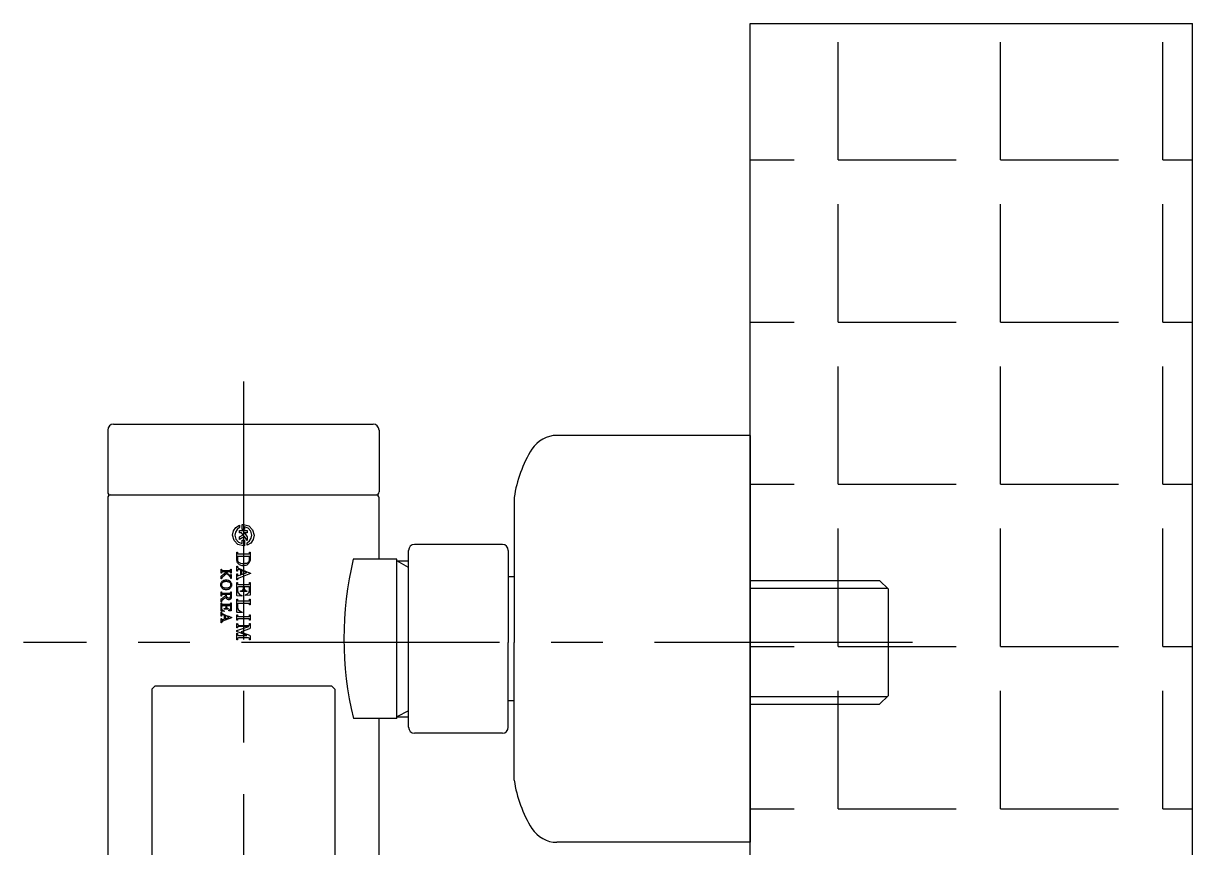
# Model space of a CAD drawing. Extents: x -7765 to -7345, y -606 to -12.
# Drawn here: x -7459.53 to -7419.89, y -141.15 to -113.2 of the extents above; entities that cross this region are included whole.
import ezdxf

# ---------------------------------------------------------------- set-up
doc = ezdxf.new("R2010")
doc.units = 0
doc.header["$LTSCALE"] = 7
doc.header["$MEASUREMENT"] = 0
doc.linetypes.add('CENTER', pattern=[2, 1.25, -0.25, 0.25, -0.25])
doc.layers.get('0').update_dxf_attribs({"color": 2, "linetype": 'CONTINUOUS'})
for name, color, linetype in [('CL', 1, 'CENTER'), ('D', 2, 'CONTINUOUS'), ('DWG', 7, 'CONTINUOUS'), ('HT', 3, 'CONTINUOUS')]:
    doc.layers.add(name, color=color, linetype=linetype)

msp = doc.modelspace()

# ---------------------------------------------------------------- linework, layer by layer
at = {"color": 7, "linetype": 'Continuous'}
for p, q in [((-7456.469, -126.788), (-7447.669, -126.788)), ((-7456.669, -126.988), (-7456.669, -129.088)), ((-7447.469, -126.988), (-7447.469, -129.088)), ((-7456.569, -129.188), (-7447.569, -129.188)), ((-7456.669, -129.288), (-7456.669, -147.328)), ((-7447.469, -131.368), (-7447.469, -129.288)), ((-7446.869, -131.368), (-7448.345, -131.368)), ((-7446.869, -136.768), (-7446.869, -131.368)), ((-7446.869, -131.424), (-7446.469, -131.424)), ((-7455.069, -135.676), (-7455.169, -135.776)), ((-7455.169, -135.776), (-7455.169, -147.328)), ((-7452.069, -135.676), (-7455.069, -135.676)), ((-7449.069, -135.676), (-7452.069, -135.676)), ((-7449.069, -135.676), (-7448.969, -135.776)), ((-7448.969, -135.776), (-7448.969, -146.928)), ((-7446.869, -136.712), (-7446.469, -136.712)), ((-7446.869, -136.768), (-7448.337, -136.768)), ((-7447.469, -146.928), (-7447.469, -136.768))]:
    msp.add_line(p, q, dxfattribs=at)
at = {"color": 2}
for p, q in [((-7452.434, -130.553), (-7452.403, -130.406)), ((-7452.403, -130.406), (-7452.32, -130.288)), ((-7452.282, -130.358), (-7452.338, -130.446)), ((-7452.32, -130.288), (-7452.197, -130.211)), ((-7452.197, -130.295), (-7452.282, -130.358)), ((-7452.201, -130.392), (-7451.941, -130.392)), ((-7452.201, -130.472), (-7452.201, -130.392)), ((-7452.197, -130.211), (-7452.197, -130.295)), ((-7452.107, -130.19), (-7452.094, -130.188)), ((-7452.107, -130.218), (-7452.107, -130.19)), ((-7452.107, -130.268), (-7452.107, -130.218)), ((-7452.107, -130.356), (-7452.107, -130.268)), ((-7452.029, -130.356), (-7452.107, -130.356)), ((-7452.094, -130.188), (-7452.082, -130.188)), ((-7452.082, -130.188), (-7452.069, -130.188)), ((-7452.069, -130.188), (-7451.885, -130.238)), ((-7452.029, -130.269), (-7452.029, -130.356)), ((-7451.902, -130.319), (-7452.029, -130.269)), ((-7451.941, -130.392), (-7451.941, -130.472)), ((-7451.813, -130.419), (-7451.902, -130.319)), ((-7451.885, -130.238), (-7451.754, -130.369)), ((-7451.754, -130.369), (-7451.704, -130.553)), ((-7452.384, -130.737), (-7452.434, -130.553)), ((-7452.253, -130.868), (-7452.384, -130.737)), ((-7452.338, -130.446), (-7452.359, -130.553)), ((-7452.359, -130.553), (-7452.325, -130.687)), ((-7452.325, -130.687), (-7452.235, -130.787)), ((-7452.235, -130.787), (-7452.107, -130.837)), ((-7452.127, -130.472), (-7452.201, -130.472)), ((-7452.201, -130.606), (-7452.081, -130.536)), ((-7452.035, -130.599), (-7452.201, -130.695)), ((-7452.201, -130.695), (-7452.201, -130.606)), ((-7452.081, -130.536), (-7452.127, -130.472)), ((-7452.107, -130.72), (-7452.028, -130.72)), ((-7452.107, -130.837), (-7452.107, -130.72)), ((-7451.941, -130.73), (-7452.035, -130.599)), ((-7452.031, -130.472), (-7451.941, -130.603)), ((-7451.941, -130.472), (-7452.031, -130.472)), ((-7452.028, -130.72), (-7452.028, -130.836)), ((-7451.942, -130.81), (-7451.857, -130.748)), ((-7451.941, -130.603), (-7451.941, -130.73)), ((-7451.857, -130.748), (-7451.8, -130.659)), ((-7451.735, -130.699), (-7451.819, -130.818)), ((-7451.779, -130.553), (-7451.813, -130.419)), ((-7451.8, -130.659), (-7451.779, -130.553)), ((-7451.704, -130.553), (-7451.735, -130.699)), ((-7452.294, -131.128), (-7452.271, -131.128)), ((-7452.294, -131.336), (-7452.294, -131.128)), ((-7452.271, -131.128), (-7452.271, -131.155)), ((-7452.271, -131.155), (-7452.266, -131.171)), ((-7452.266, -131.171), (-7452.253, -131.184)), ((-7452.069, -130.918), (-7452.253, -130.868)), ((-7452.253, -131.184), (-7452.238, -131.188)), ((-7452.238, -131.188), (-7451.891, -131.188)), ((-7452.055, -130.918), (-7452.069, -130.918)), ((-7452.041, -130.917), (-7452.055, -130.918)), ((-7452.028, -130.915), (-7452.041, -130.917)), ((-7452.028, -130.836), (-7452.028, -130.883)), ((-7452.028, -130.883), (-7452.028, -130.915)), ((-7451.942, -130.895), (-7451.942, -130.81)), ((-7451.819, -130.818), (-7451.942, -130.895)), ((-7451.891, -131.188), (-7451.874, -131.186)), ((-7451.874, -131.186), (-7451.861, -131.176)), ((-7451.861, -131.176), (-7451.856, -131.158)), ((-7451.856, -131.126), (-7451.834, -131.126)), ((-7451.856, -131.158), (-7451.856, -131.126)), ((-7451.834, -131.126), (-7451.834, -131.349)), ((-7452.294, -131.37), (-7452.294, -131.336)), ((-7452.291, -131.405), (-7452.294, -131.37)), ((-7452.285, -131.437), (-7452.291, -131.405)), ((-7452.275, -131.464), (-7452.285, -131.437)), ((-7452.263, -131.488), (-7452.275, -131.464)), ((-7452.27, -131.288), (-7452.271, -131.304)), ((-7452.271, -131.304), (-7452.271, -131.325)), ((-7452.271, -131.325), (-7452.271, -131.349)), ((-7452.271, -131.349), (-7452.269, -131.379)), ((-7452.264, -131.279), (-7452.27, -131.288)), ((-7452.269, -131.379), (-7452.265, -131.409)), ((-7452.265, -131.409), (-7452.257, -131.434)), ((-7452.256, -131.273), (-7452.264, -131.279)), ((-7452.247, -131.511), (-7452.263, -131.488)), ((-7452.257, -131.434), (-7452.245, -131.454)), ((-7452.241, -131.271), (-7452.256, -131.273)), ((-7452.225, -131.534), (-7452.247, -131.511)), ((-7452.245, -131.454), (-7452.23, -131.47)), ((-7451.888, -131.271), (-7452.241, -131.271)), ((-7452.23, -131.47), (-7452.214, -131.484)), ((-7452.2, -131.553), (-7452.225, -131.534)), ((-7452.214, -131.484), (-7452.17, -131.501)), ((-7452.171, -131.569), (-7452.2, -131.553)), ((-7452.14, -131.581), (-7452.171, -131.569)), ((-7452.17, -131.501), (-7452.114, -131.508)), ((-7452.105, -131.587), (-7452.14, -131.581)), ((-7452.114, -131.508), (-7452.066, -131.509)), ((-7452.067, -131.589), (-7452.105, -131.587)), ((-7452.026, -131.586), (-7452.067, -131.589)), ((-7452.066, -131.509), (-7452.015, -131.507)), ((-7451.99, -131.577), (-7452.026, -131.586)), ((-7452.015, -131.507), (-7451.957, -131.497)), ((-7451.957, -131.564), (-7451.99, -131.577)), ((-7451.957, -131.497), (-7451.912, -131.477)), ((-7451.928, -131.547), (-7451.957, -131.564)), ((-7451.902, -131.526), (-7451.928, -131.547)), ((-7451.912, -131.477), (-7451.895, -131.461)), ((-7451.881, -131.501), (-7451.902, -131.526)), ((-7451.895, -131.461), (-7451.882, -131.444)), ((-7451.876, -131.274), (-7451.888, -131.271)), ((-7451.882, -131.444), (-7451.871, -131.424)), ((-7451.868, -131.48), (-7451.881, -131.501)), ((-7451.865, -131.283), (-7451.876, -131.274)), ((-7451.871, -131.424), (-7451.863, -131.396)), ((-7451.856, -131.456), (-7451.868, -131.48)), ((-7451.861, -131.299), (-7451.865, -131.283)), ((-7451.863, -131.396), (-7451.861, -131.363)), ((-7451.86, -131.311), (-7451.861, -131.299)), ((-7451.861, -131.363), (-7451.86, -131.332)), ((-7451.86, -131.322), (-7451.86, -131.311)), ((-7451.86, -131.332), (-7451.86, -131.322)), ((-7451.847, -131.431), (-7451.856, -131.456)), ((-7451.84, -131.404), (-7451.847, -131.431)), ((-7451.835, -131.376), (-7451.84, -131.404)), ((-7451.834, -131.349), (-7451.835, -131.376)), ((-7452.827, -131.844), (-7452.827, -131.7)), ((-7452.827, -131.7), (-7452.809, -131.7)), ((-7452.809, -131.844), (-7452.827, -131.844)), ((-7452.827, -131.939), (-7452.798, -131.919)), ((-7452.827, -132.037), (-7452.827, -131.939)), ((-7452.809, -131.7), (-7452.809, -131.704)), ((-7452.809, -131.704), (-7452.808, -131.709)), ((-7452.808, -131.833), (-7452.809, -131.839)), ((-7452.809, -131.839), (-7452.809, -131.844)), ((-7452.808, -131.709), (-7452.808, -131.716)), ((-7452.808, -131.716), (-7452.807, -131.723)), ((-7452.807, -131.826), (-7452.808, -131.833)), ((-7452.807, -131.723), (-7452.806, -131.728)), ((-7452.805, -131.82), (-7452.807, -131.826)), ((-7452.806, -131.728), (-7452.805, -131.731)), ((-7452.805, -131.731), (-7452.802, -131.736)), ((-7452.804, -131.815), (-7452.805, -131.82)), ((-7452.802, -131.812), (-7452.804, -131.815)), ((-7452.802, -131.736), (-7452.799, -131.739)), ((-7452.799, -131.807), (-7452.802, -131.812)), ((-7452.799, -131.739), (-7452.795, -131.742)), ((-7452.796, -131.803), (-7452.799, -131.807)), ((-7452.795, -131.993), (-7452.799, -131.999)), ((-7452.798, -131.919), (-7452.769, -131.899)), ((-7452.792, -131.801), (-7452.796, -131.803)), ((-7452.795, -131.742), (-7452.791, -131.744)), ((-7452.79, -131.987), (-7452.795, -131.993)), ((-7452.788, -131.799), (-7452.792, -131.801)), ((-7452.791, -131.744), (-7452.786, -131.745)), ((-7452.785, -131.98), (-7452.79, -131.987)), ((-7452.783, -131.798), (-7452.788, -131.799)), ((-7452.786, -131.745), (-7452.78, -131.745)), ((-7452.777, -131.973), (-7452.785, -131.98)), ((-7452.778, -131.798), (-7452.783, -131.798)), ((-7452.78, -131.745), (-7452.529, -131.745)), ((-7452.656, -131.798), (-7452.778, -131.798)), ((-7452.769, -131.966), (-7452.777, -131.973)), ((-7452.769, -131.899), (-7452.74, -131.876)), ((-7452.747, -131.948), (-7452.769, -131.966)), ((-7452.725, -131.93), (-7452.747, -131.948)), ((-7452.74, -131.876), (-7452.711, -131.853)), ((-7452.704, -131.914), (-7452.725, -131.93)), ((-7452.711, -131.853), (-7452.684, -131.829)), ((-7452.683, -131.896), (-7452.704, -131.914)), ((-7452.684, -131.829), (-7452.656, -131.804)), ((-7452.658, -131.875), (-7452.683, -131.896)), ((-7452.631, -131.852), (-7452.658, -131.875)), ((-7452.656, -131.804), (-7452.656, -131.798)), ((-7452.526, -131.798), (-7452.647, -131.798)), ((-7452.647, -131.798), (-7452.647, -131.802)), ((-7452.647, -131.802), (-7452.634, -131.817)), ((-7452.634, -131.817), (-7452.621, -131.832)), ((-7452.614, -131.87), (-7452.631, -131.852)), ((-7452.621, -131.832), (-7452.608, -131.846)), ((-7452.595, -131.888), (-7452.614, -131.87)), ((-7452.608, -131.846), (-7452.594, -131.86)), ((-7452.575, -131.906), (-7452.595, -131.888)), ((-7452.594, -131.86), (-7452.581, -131.873)), ((-7452.581, -131.873), (-7452.567, -131.885)), ((-7452.555, -131.924), (-7452.575, -131.906)), ((-7452.567, -131.885), (-7452.553, -131.897)), ((-7452.535, -131.942), (-7452.555, -131.924)), ((-7452.553, -131.897), (-7452.542, -131.906)), ((-7452.542, -131.906), (-7452.532, -131.913)), ((-7452.516, -131.959), (-7452.535, -131.942)), ((-7452.532, -131.913), (-7452.523, -131.918)), ((-7452.529, -131.745), (-7452.524, -131.745)), ((-7452.521, -131.798), (-7452.526, -131.798)), ((-7452.524, -131.745), (-7452.519, -131.744)), ((-7452.523, -131.918), (-7452.515, -131.921)), ((-7452.516, -131.799), (-7452.521, -131.798)), ((-7452.519, -131.744), (-7452.514, -131.742)), ((-7452.511, -131.801), (-7452.516, -131.799)), ((-7452.512, -131.963), (-7452.516, -131.959)), ((-7452.515, -131.921), (-7452.508, -131.922)), ((-7452.514, -131.742), (-7452.511, -131.74)), ((-7452.508, -131.968), (-7452.512, -131.963)), ((-7452.511, -131.74), (-7452.507, -131.736)), ((-7452.507, -131.803), (-7452.511, -131.801)), ((-7452.508, -131.922), (-7452.506, -131.922)), ((-7452.505, -131.974), (-7452.508, -131.968)), ((-7452.507, -131.736), (-7452.504, -131.731)), ((-7452.504, -131.807), (-7452.507, -131.803)), ((-7452.506, -131.922), (-7452.504, -131.92)), ((-7452.503, -131.98), (-7452.505, -131.974)), ((-7452.504, -131.731), (-7452.502, -131.727)), ((-7452.502, -131.812), (-7452.504, -131.807)), ((-7452.504, -131.92), (-7452.502, -131.918)), ((-7452.501, -131.986), (-7452.503, -131.98)), ((-7452.502, -131.727), (-7452.5, -131.721)), ((-7452.5, -131.816), (-7452.502, -131.812)), ((-7452.502, -131.918), (-7452.501, -131.914)), ((-7452.501, -131.914), (-7452.499, -131.911)), ((-7452.499, -131.992), (-7452.501, -131.986)), ((-7452.5, -131.721), (-7452.499, -131.716)), ((-7452.499, -131.821), (-7452.5, -131.816)), ((-7452.499, -131.716), (-7452.497, -131.71)), ((-7452.498, -131.827), (-7452.499, -131.821)), ((-7452.499, -131.911), (-7452.498, -131.907)), ((-7452.499, -131.995), (-7452.499, -131.992)), ((-7452.498, -131.998), (-7452.499, -131.995)), ((-7452.497, -131.833), (-7452.498, -131.827)), ((-7452.498, -131.907), (-7452.497, -131.903)), ((-7452.497, -131.71), (-7452.496, -131.704)), ((-7452.496, -131.839), (-7452.497, -131.833)), ((-7452.497, -131.899), (-7452.496, -131.895)), ((-7452.497, -131.903), (-7452.497, -131.899)), ((-7452.496, -131.704), (-7452.496, -131.7)), ((-7452.496, -131.7), (-7452.478, -131.7)), ((-7452.496, -131.844), (-7452.496, -131.839)), ((-7452.478, -131.844), (-7452.496, -131.844)), ((-7452.496, -131.888), (-7452.496, -131.886)), ((-7452.496, -131.886), (-7452.478, -131.886)), ((-7452.496, -131.891), (-7452.496, -131.888)), ((-7452.496, -131.895), (-7452.496, -131.891)), ((-7452.478, -131.7), (-7452.478, -131.844)), ((-7452.478, -131.886), (-7452.478, -132.017)), ((-7452.294, -131.603), (-7452.271, -131.603)), ((-7452.294, -131.77), (-7452.294, -131.603)), ((-7452.271, -131.77), (-7452.294, -131.77)), ((-7452.294, -131.864), (-7452.272, -131.864)), ((-7452.294, -132.065), (-7452.294, -131.864)), ((-7452.272, -131.864), (-7452.272, -131.905)), ((-7452.272, -131.905), (-7452.267, -131.918)), ((-7452.271, -131.603), (-7452.269, -131.618)), ((-7452.265, -131.739), (-7452.271, -131.77)), ((-7452.269, -131.618), (-7452.265, -131.633)), ((-7452.267, -131.918), (-7452.255, -131.926)), ((-7452.265, -131.633), (-7452.259, -131.646)), ((-7452.249, -131.717), (-7452.265, -131.739)), ((-7452.259, -131.646), (-7452.247, -131.664)), ((-7452.255, -131.926), (-7452.238, -131.924)), ((-7452.221, -131.715), (-7452.249, -131.717)), ((-7452.247, -131.664), (-7452.234, -131.676)), ((-7452.238, -131.924), (-7452.152, -131.893)), ((-7452.234, -131.676), (-7452.214, -131.686)), ((-7451.827, -131.856), (-7452.224, -132.009)), ((-7452.152, -131.741), (-7452.221, -131.715)), ((-7452.214, -131.686), (-7452.154, -131.71)), ((-7452.154, -131.71), (-7452.089, -131.736)), ((-7452.152, -131.893), (-7452.152, -131.741)), ((-7452.128, -131.748), (-7452.128, -131.886)), ((-7451.949, -131.817), (-7452.128, -131.748)), ((-7452.128, -131.886), (-7451.949, -131.817)), ((-7452.089, -131.736), (-7452.02, -131.763)), ((-7452.02, -131.763), (-7451.95, -131.79)), ((-7451.95, -131.79), (-7451.886, -131.815)), ((-7451.886, -131.815), (-7451.827, -131.837)), ((-7451.827, -131.837), (-7451.827, -131.856)), ((-7452.835, -132.235), (-7452.833, -132.211)), ((-7452.834, -132.257), (-7452.835, -132.235)), ((-7452.829, -132.279), (-7452.834, -132.257)), ((-7452.833, -132.211), (-7452.829, -132.189)), ((-7452.829, -132.189), (-7452.821, -132.168)), ((-7452.822, -132.299), (-7452.829, -132.279)), ((-7452.809, -132.037), (-7452.827, -132.037)), ((-7452.813, -132.319), (-7452.822, -132.299)), ((-7452.821, -132.168), (-7452.811, -132.148)), ((-7452.812, -132.217), (-7452.813, -132.235)), ((-7452.813, -132.235), (-7452.812, -132.252)), ((-7452.8, -132.336), (-7452.813, -132.319)), ((-7452.808, -132.201), (-7452.812, -132.217)), ((-7452.812, -132.252), (-7452.808, -132.268)), ((-7452.811, -132.148), (-7452.798, -132.131)), ((-7452.808, -132.027), (-7452.809, -132.032)), ((-7452.809, -132.032), (-7452.809, -132.037)), ((-7452.807, -132.021), (-7452.808, -132.027)), ((-7452.801, -132.187), (-7452.808, -132.201)), ((-7452.808, -132.268), (-7452.801, -132.282)), ((-7452.806, -132.015), (-7452.807, -132.021)), ((-7452.804, -132.009), (-7452.806, -132.015)), ((-7452.802, -132.005), (-7452.804, -132.009)), ((-7452.799, -131.999), (-7452.802, -132.005)), ((-7452.792, -132.174), (-7452.801, -132.187)), ((-7452.801, -132.282), (-7452.792, -132.296)), ((-7452.786, -132.352), (-7452.8, -132.336)), ((-7452.798, -132.131), (-7452.783, -132.115)), ((-7452.781, -132.163), (-7452.792, -132.174)), ((-7452.792, -132.296), (-7452.78, -132.307)), ((-7452.769, -132.367), (-7452.786, -132.352)), ((-7452.783, -132.115), (-7452.766, -132.101)), ((-7452.767, -132.154), (-7452.781, -132.163)), ((-7452.78, -132.307), (-7452.766, -132.317)), ((-7452.75, -132.379), (-7452.769, -132.367)), ((-7452.752, -132.145), (-7452.767, -132.154)), ((-7452.766, -132.101), (-7452.747, -132.09)), ((-7452.766, -132.317), (-7452.751, -132.325)), ((-7452.735, -132.138), (-7452.752, -132.145)), ((-7452.751, -132.325), (-7452.734, -132.332)), ((-7452.728, -132.389), (-7452.75, -132.379)), ((-7452.747, -132.09), (-7452.726, -132.08)), ((-7452.717, -132.133), (-7452.735, -132.138)), ((-7452.734, -132.332), (-7452.716, -132.337)), ((-7452.705, -132.397), (-7452.728, -132.389)), ((-7452.726, -132.08), (-7452.702, -132.073)), ((-7452.697, -132.13), (-7452.717, -132.133)), ((-7452.716, -132.337), (-7452.696, -132.34)), ((-7452.702, -132.073), (-7452.678, -132.069)), ((-7452.676, -132.128), (-7452.697, -132.13)), ((-7452.696, -132.34), (-7452.675, -132.342)), ((-7452.678, -132.069), (-7452.653, -132.068)), ((-7452.653, -132.127), (-7452.676, -132.128)), ((-7452.675, -132.342), (-7452.653, -132.343)), ((-7452.653, -132.068), (-7452.626, -132.069)), ((-7452.632, -132.128), (-7452.653, -132.127)), ((-7452.653, -132.343), (-7452.63, -132.342)), ((-7452.612, -132.13), (-7452.632, -132.128)), ((-7452.63, -132.342), (-7452.608, -132.34)), ((-7452.626, -132.069), (-7452.6, -132.073)), ((-7452.592, -132.133), (-7452.612, -132.13)), ((-7452.608, -132.34), (-7452.587, -132.336)), ((-7452.578, -132.389), (-7452.601, -132.397)), ((-7452.6, -132.073), (-7452.577, -132.081)), ((-7452.573, -132.138), (-7452.592, -132.133)), ((-7452.587, -132.336), (-7452.568, -132.331)), ((-7452.556, -132.38), (-7452.578, -132.389)), ((-7452.577, -132.081), (-7452.556, -132.091)), ((-7452.557, -132.144), (-7452.573, -132.138)), ((-7452.568, -132.331), (-7452.551, -132.324)), ((-7452.541, -132.151), (-7452.557, -132.144)), ((-7452.556, -132.091), (-7452.537, -132.103)), ((-7452.537, -132.368), (-7452.556, -132.38)), ((-7452.551, -132.324), (-7452.536, -132.316)), ((-7452.527, -132.161), (-7452.541, -132.151)), ((-7452.537, -132.103), (-7452.52, -132.117)), ((-7452.52, -132.353), (-7452.537, -132.368)), ((-7452.536, -132.316), (-7452.523, -132.306)), ((-7452.515, -132.172), (-7452.527, -132.161)), ((-7452.523, -132.306), (-7452.512, -132.294)), ((-7452.52, -132.117), (-7452.505, -132.134)), ((-7452.505, -132.338), (-7452.52, -132.353)), ((-7452.505, -132.185), (-7452.515, -132.172)), ((-7452.512, -132.294), (-7452.503, -132.282)), ((-7452.505, -132.134), (-7452.492, -132.152)), ((-7452.498, -132.2), (-7452.505, -132.185)), ((-7452.493, -132.32), (-7452.505, -132.338)), ((-7452.503, -132.282), (-7452.497, -132.267)), ((-7452.497, -132.001), (-7452.498, -131.998)), ((-7452.493, -132.216), (-7452.498, -132.2)), ((-7452.497, -132.003), (-7452.497, -132.001)), ((-7452.497, -132.005), (-7452.497, -132.003)), ((-7452.496, -132.008), (-7452.497, -132.005)), ((-7452.497, -132.267), (-7452.493, -132.252)), ((-7452.496, -132.01), (-7452.496, -132.008)), ((-7452.496, -132.012), (-7452.496, -132.01)), ((-7452.496, -132.013), (-7452.496, -132.012)), ((-7452.496, -132.015), (-7452.496, -132.013)), ((-7452.496, -132.016), (-7452.496, -132.015)), ((-7452.496, -132.017), (-7452.496, -132.016)), ((-7452.478, -132.017), (-7452.496, -132.017)), ((-7452.492, -132.235), (-7452.493, -132.216)), ((-7452.493, -132.252), (-7452.492, -132.235)), ((-7452.483, -132.3), (-7452.493, -132.32)), ((-7452.492, -132.152), (-7452.483, -132.171)), ((-7452.483, -132.171), (-7452.476, -132.192)), ((-7452.476, -132.279), (-7452.483, -132.3)), ((-7452.476, -132.192), (-7452.471, -132.213)), ((-7452.471, -132.258), (-7452.476, -132.279)), ((-7452.471, -132.213), (-7452.47, -132.235)), ((-7452.47, -132.235), (-7452.471, -132.258)), ((-7452.271, -132.065), (-7452.294, -132.065)), ((-7452.294, -132.159), (-7452.271, -132.159)), ((-7452.294, -132.305), (-7452.294, -132.159)), ((-7452.294, -132.451), (-7452.294, -132.305)), ((-7452.266, -132.035), (-7452.271, -132.065)), ((-7452.271, -132.159), (-7452.268, -132.189)), ((-7452.268, -132.189), (-7452.258, -132.212)), ((-7452.267, -132.341), (-7452.268, -132.368)), ((-7452.268, -132.368), (-7452.268, -132.41)), ((-7452.264, -132.325), (-7452.267, -132.341)), ((-7452.25, -132.02), (-7452.266, -132.035)), ((-7452.254, -132.313), (-7452.264, -132.325)), ((-7452.258, -132.212), (-7452.231, -132.222)), ((-7452.239, -132.306), (-7452.254, -132.313)), ((-7452.224, -132.009), (-7452.25, -132.02)), ((-7452.231, -132.305), (-7452.239, -132.306)), ((-7452.231, -132.222), (-7451.886, -132.22)), ((-7452.22, -132.304), (-7452.231, -132.305)), ((-7452.207, -132.303), (-7452.22, -132.304)), ((-7452.085, -132.303), (-7452.207, -132.303)), ((-7452.077, -132.306), (-7452.085, -132.303)), ((-7452.081, -132.394), (-7452.069, -132.345)), ((-7452.071, -132.313), (-7452.077, -132.306)), ((-7452.069, -132.322), (-7452.071, -132.313)), ((-7452.069, -132.345), (-7452.069, -132.322)), ((-7452.04, -132.314), (-7452.042, -132.322)), ((-7452.042, -132.322), (-7452.042, -132.345)), ((-7452.042, -132.345), (-7452.033, -132.389)), ((-7452.033, -132.306), (-7452.04, -132.314)), ((-7452.024, -132.303), (-7452.033, -132.306)), ((-7452.033, -132.389), (-7452.005, -132.427)), ((-7451.884, -132.303), (-7452.024, -132.303)), ((-7451.886, -132.22), (-7451.872, -132.216)), ((-7451.871, -132.307), (-7451.884, -132.303)), ((-7451.872, -132.216), (-7451.862, -132.207)), ((-7451.863, -132.316), (-7451.871, -132.307)), ((-7451.86, -132.332), (-7451.863, -132.316)), ((-7451.862, -132.207), (-7451.857, -132.193)), ((-7451.86, -132.408), (-7451.86, -132.332)), ((-7451.857, -132.159), (-7451.834, -132.159)), ((-7451.857, -132.193), (-7451.857, -132.159)), ((-7451.834, -132.159), (-7451.834, -132.576)), ((-7452.827, -132.47), (-7452.809, -132.47)), ((-7452.827, -132.618), (-7452.827, -132.47)), ((-7452.809, -132.618), (-7452.827, -132.618)), ((-7452.827, -132.716), (-7452.796, -132.696)), ((-7452.827, -132.81), (-7452.827, -132.716)), ((-7452.809, -132.47), (-7452.809, -132.475)), ((-7452.809, -132.475), (-7452.808, -132.481)), ((-7452.808, -132.606), (-7452.809, -132.612)), ((-7452.809, -132.612), (-7452.809, -132.618)), ((-7452.808, -132.481), (-7452.807, -132.488)), ((-7452.807, -132.599), (-7452.808, -132.606)), ((-7452.807, -132.488), (-7452.807, -132.494)), ((-7452.807, -132.494), (-7452.806, -132.499)), ((-7452.806, -132.592), (-7452.807, -132.599)), ((-7452.806, -132.788), (-7452.807, -132.794)), ((-7452.806, -132.499), (-7452.804, -132.503)), ((-7452.805, -132.587), (-7452.806, -132.592)), ((-7452.804, -132.782), (-7452.806, -132.788)), ((-7452.804, -132.584), (-7452.805, -132.587)), ((-7452.804, -132.503), (-7452.802, -132.508)), ((-7452.802, -132.578), (-7452.804, -132.584)), ((-7452.802, -132.778), (-7452.804, -132.782)), ((-7452.802, -132.508), (-7452.799, -132.511)), ((-7452.798, -132.575), (-7452.802, -132.578)), ((-7452.799, -132.772), (-7452.802, -132.778)), ((-7452.799, -132.511), (-7452.795, -132.514)), ((-7452.795, -132.766), (-7452.799, -132.772)), ((-7452.794, -132.572), (-7452.798, -132.575)), ((-7452.796, -132.696), (-7452.767, -132.677)), ((-7452.795, -132.514), (-7452.79, -132.516)), ((-7452.791, -132.761), (-7452.795, -132.766)), ((-7452.79, -132.571), (-7452.794, -132.572)), ((-7452.785, -132.755), (-7452.791, -132.761)), ((-7452.79, -132.516), (-7452.785, -132.517)), ((-7452.785, -132.57), (-7452.79, -132.571)), ((-7452.785, -132.517), (-7452.779, -132.517)), ((-7452.779, -132.569), (-7452.785, -132.57)), ((-7452.778, -132.748), (-7452.785, -132.755)), ((-7452.779, -132.517), (-7452.527, -132.517)), ((-7452.669, -132.569), (-7452.779, -132.569)), ((-7452.769, -132.741), (-7452.778, -132.748)), ((-7452.748, -132.725), (-7452.769, -132.741)), ((-7452.767, -132.677), (-7452.742, -132.66)), ((-7452.729, -132.711), (-7452.748, -132.725)), ((-7452.742, -132.66), (-7452.718, -132.642)), ((-7452.712, -132.699), (-7452.729, -132.711)), ((-7452.718, -132.642), (-7452.694, -132.624)), ((-7452.696, -132.687), (-7452.712, -132.699)), ((-7452.68, -132.401), (-7452.705, -132.397)), ((-7452.677, -132.673), (-7452.696, -132.687)), ((-7452.694, -132.624), (-7452.669, -132.605)), ((-7452.653, -132.402), (-7452.68, -132.401)), ((-7452.655, -132.656), (-7452.677, -132.673)), ((-7452.669, -132.605), (-7452.669, -132.569)), ((-7452.651, -132.668), (-7452.655, -132.656)), ((-7452.626, -132.401), (-7452.653, -132.402)), ((-7452.647, -132.68), (-7452.651, -132.668)), ((-7452.498, -132.569), (-7452.648, -132.569)), ((-7452.648, -132.569), (-7452.648, -132.602)), ((-7452.648, -132.602), (-7452.645, -132.623)), ((-7452.642, -132.69), (-7452.647, -132.68)), ((-7452.645, -132.623), (-7452.638, -132.642)), ((-7452.636, -132.7), (-7452.642, -132.69)), ((-7452.638, -132.642), (-7452.626, -132.658)), ((-7452.63, -132.709), (-7452.636, -132.7)), ((-7452.624, -132.717), (-7452.63, -132.709)), ((-7452.601, -132.397), (-7452.626, -132.401)), ((-7452.626, -132.658), (-7452.61, -132.671)), ((-7452.616, -132.724), (-7452.624, -132.717)), ((-7452.607, -132.73), (-7452.616, -132.724)), ((-7452.61, -132.671), (-7452.59, -132.678)), ((-7452.597, -132.735), (-7452.607, -132.73)), ((-7452.586, -132.739), (-7452.597, -132.735)), ((-7452.59, -132.678), (-7452.567, -132.681)), ((-7452.574, -132.741), (-7452.586, -132.739)), ((-7452.561, -132.741), (-7452.574, -132.741)), ((-7452.567, -132.681), (-7452.547, -132.679)), ((-7452.547, -132.74), (-7452.561, -132.741)), ((-7452.547, -132.679), (-7452.531, -132.673)), ((-7452.534, -132.737), (-7452.547, -132.74)), ((-7452.523, -132.732), (-7452.534, -132.737)), ((-7452.531, -132.673), (-7452.517, -132.662)), ((-7452.527, -132.517), (-7452.522, -132.517)), ((-7452.513, -132.725), (-7452.523, -132.732)), ((-7452.522, -132.517), (-7452.517, -132.516)), ((-7452.517, -132.516), (-7452.512, -132.515)), ((-7452.517, -132.662), (-7452.506, -132.649)), ((-7452.505, -132.717), (-7452.513, -132.725)), ((-7452.512, -132.515), (-7452.508, -132.512)), ((-7452.508, -132.512), (-7452.505, -132.508)), ((-7452.506, -132.649), (-7452.5, -132.632)), ((-7452.505, -132.508), (-7452.502, -132.503)), ((-7452.497, -132.708), (-7452.505, -132.717)), ((-7452.502, -132.503), (-7452.501, -132.499)), ((-7452.501, -132.499), (-7452.499, -132.493)), ((-7452.5, -132.632), (-7452.498, -132.611)), ((-7452.499, -132.493), (-7452.498, -132.487)), ((-7452.498, -132.487), (-7452.497, -132.481)), ((-7452.498, -132.611), (-7452.498, -132.569)), ((-7452.497, -132.481), (-7452.496, -132.475)), ((-7452.491, -132.697), (-7452.497, -132.708)), ((-7452.496, -132.47), (-7452.478, -132.47)), ((-7452.496, -132.475), (-7452.496, -132.47)), ((-7452.486, -132.685), (-7452.491, -132.697)), ((-7452.483, -132.673), (-7452.486, -132.685)), ((-7452.48, -132.66), (-7452.483, -132.673)), ((-7452.479, -132.646), (-7452.48, -132.66)), ((-7452.478, -132.631), (-7452.479, -132.646)), ((-7452.478, -132.47), (-7452.478, -132.631)), ((-7452.294, -132.597), (-7452.294, -132.451)), ((-7452.292, -132.603), (-7452.294, -132.597)), ((-7452.294, -132.726), (-7452.271, -132.726)), ((-7452.294, -133.153), (-7452.294, -132.726)), ((-7452.285, -132.609), (-7452.292, -132.603)), ((-7452.276, -132.612), (-7452.285, -132.609)), ((-7452.12, -132.62), (-7452.276, -132.612)), ((-7452.271, -132.726), (-7452.271, -132.752)), ((-7452.271, -132.752), (-7452.264, -132.768)), ((-7452.268, -132.41), (-7452.267, -132.442)), ((-7452.267, -132.442), (-7452.248, -132.502)), ((-7452.264, -132.768), (-7452.252, -132.779)), ((-7452.252, -132.779), (-7452.234, -132.783)), ((-7452.248, -132.502), (-7452.197, -132.565)), ((-7452.234, -132.783), (-7451.898, -132.783)), ((-7452.197, -132.565), (-7452.12, -132.596)), ((-7452.163, -132.442), (-7452.114, -132.428)), ((-7452.163, -132.463), (-7452.163, -132.442)), ((-7451.957, -132.463), (-7452.163, -132.463)), ((-7452.12, -132.596), (-7452.12, -132.62)), ((-7452.114, -132.428), (-7452.081, -132.394)), ((-7452.005, -132.427), (-7451.957, -132.444)), ((-7451.998, -132.581), (-7451.924, -132.545)), ((-7451.998, -132.599), (-7451.998, -132.581)), ((-7451.846, -132.591), (-7451.998, -132.599)), ((-7451.957, -132.444), (-7451.957, -132.463)), ((-7451.924, -132.545), (-7451.876, -132.485)), ((-7451.898, -132.783), (-7451.875, -132.778)), ((-7451.876, -132.485), (-7451.86, -132.408)), ((-7451.875, -132.778), (-7451.862, -132.765)), ((-7451.862, -132.765), (-7451.857, -132.749)), ((-7451.857, -132.726), (-7451.834, -132.726)), ((-7451.857, -132.749), (-7451.857, -132.726)), ((-7451.84, -132.589), (-7451.846, -132.591)), ((-7451.836, -132.584), (-7451.84, -132.589)), ((-7451.834, -132.576), (-7451.836, -132.584)), ((-7451.834, -132.726), (-7451.834, -132.92)), ((-7452.809, -132.81), (-7452.827, -132.81)), ((-7452.827, -132.845), (-7452.809, -132.845)), ((-7452.827, -133.134), (-7452.827, -132.845)), ((-7452.724, -133.14), (-7452.827, -133.134)), ((-7452.827, -133.166), (-7452.809, -133.166)), ((-7452.827, -133.297), (-7452.827, -133.166)), ((-7452.808, -132.8), (-7452.809, -132.805)), ((-7452.809, -132.805), (-7452.809, -132.81)), ((-7452.809, -132.845), (-7452.809, -132.85)), ((-7452.809, -132.85), (-7452.808, -132.857)), ((-7452.809, -133.166), (-7452.809, -133.171)), ((-7452.809, -133.171), (-7452.808, -133.176)), ((-7452.807, -132.794), (-7452.808, -132.8)), ((-7452.808, -132.857), (-7452.807, -132.864)), ((-7452.808, -133.176), (-7452.806, -133.182)), ((-7452.807, -132.864), (-7452.806, -132.871)), ((-7452.806, -132.994), (-7452.807, -133.006)), ((-7452.807, -133.006), (-7452.807, -133.012)), ((-7452.807, -133.012), (-7452.807, -133.019)), ((-7452.807, -133.019), (-7452.807, -133.028)), ((-7452.807, -133.028), (-7452.806, -133.036)), ((-7452.806, -132.871), (-7452.805, -132.877)), ((-7452.805, -132.975), (-7452.806, -132.983)), ((-7452.806, -132.983), (-7452.806, -132.994)), ((-7452.806, -133.036), (-7452.806, -133.043)), ((-7452.806, -133.043), (-7452.806, -133.05)), ((-7452.806, -133.05), (-7452.805, -133.056)), ((-7452.806, -133.182), (-7452.805, -133.188)), ((-7452.805, -132.877), (-7452.804, -132.88)), ((-7452.804, -132.968), (-7452.805, -132.975)), ((-7452.805, -133.056), (-7452.804, -133.063)), ((-7452.804, -132.88), (-7452.801, -132.885)), ((-7452.802, -132.962), (-7452.804, -132.968)), ((-7452.804, -133.063), (-7452.802, -133.069)), ((-7452.799, -132.957), (-7452.802, -132.962)), ((-7452.802, -133.069), (-7452.8, -133.075)), ((-7452.801, -132.885), (-7452.798, -132.889)), ((-7452.8, -133.075), (-7452.798, -133.08)), ((-7452.796, -132.954), (-7452.799, -132.957)), ((-7452.798, -132.889), (-7452.794, -132.891)), ((-7452.798, -133.08), (-7452.795, -133.083)), ((-7452.791, -132.951), (-7452.796, -132.954)), ((-7452.795, -133.083), (-7452.786, -133.091)), ((-7452.794, -132.891), (-7452.79, -132.893)), ((-7452.785, -132.949), (-7452.791, -132.951)), ((-7452.79, -132.893), (-7452.785, -132.894)), ((-7452.786, -133.091), (-7452.774, -133.099)), ((-7452.785, -132.894), (-7452.779, -132.894)), ((-7452.779, -132.948), (-7452.785, -132.949)), ((-7452.779, -132.894), (-7452.529, -132.894)), ((-7452.77, -132.947), (-7452.779, -132.948)), ((-7452.774, -133.099), (-7452.759, -133.107)), ((-7452.761, -132.947), (-7452.77, -132.947)), ((-7452.656, -132.947), (-7452.761, -132.947)), ((-7452.759, -133.107), (-7452.745, -133.114)), ((-7452.745, -133.114), (-7452.733, -133.119)), ((-7452.733, -133.119), (-7452.724, -133.123)), ((-7452.724, -133.123), (-7452.724, -133.14)), ((-7452.715, -133.043), (-7452.707, -133.042)), ((-7452.715, -133.061), (-7452.715, -133.043)), ((-7452.579, -133.061), (-7452.715, -133.061)), ((-7452.707, -133.042), (-7452.699, -133.04)), ((-7452.699, -133.04), (-7452.69, -133.038)), ((-7452.69, -133.038), (-7452.683, -133.035)), ((-7452.683, -133.035), (-7452.676, -133.032)), ((-7452.676, -133.032), (-7452.671, -133.029)), ((-7452.671, -133.029), (-7452.666, -133.023)), ((-7452.666, -133.023), (-7452.662, -133.018)), ((-7452.662, -133.018), (-7452.659, -133.011)), ((-7452.659, -133.011), (-7452.657, -133.004)), ((-7452.657, -133.004), (-7452.656, -132.996)), ((-7452.656, -132.986), (-7452.656, -132.947)), ((-7452.656, -132.996), (-7452.656, -132.986)), ((-7452.498, -132.947), (-7452.636, -132.947)), ((-7452.636, -132.947), (-7452.636, -132.986)), ((-7452.636, -132.986), (-7452.636, -132.997)), ((-7452.636, -132.997), (-7452.635, -133.006)), ((-7452.635, -133.006), (-7452.633, -133.013)), ((-7452.633, -133.013), (-7452.63, -133.019)), ((-7452.63, -133.019), (-7452.626, -133.024)), ((-7452.626, -133.024), (-7452.621, -133.029)), ((-7452.621, -133.029), (-7452.615, -133.032)), ((-7452.615, -133.032), (-7452.609, -133.035)), ((-7452.609, -133.035), (-7452.602, -133.038)), ((-7452.602, -133.038), (-7452.594, -133.04)), ((-7452.594, -133.04), (-7452.586, -133.042)), ((-7452.586, -133.042), (-7452.579, -133.043)), ((-7452.579, -133.043), (-7452.579, -133.061)), ((-7452.562, -133.096), (-7452.55, -133.091)), ((-7452.562, -133.114), (-7452.562, -133.096)), ((-7452.478, -133.114), (-7452.562, -133.114)), ((-7452.55, -133.091), (-7452.536, -133.084)), ((-7452.536, -133.084), (-7452.523, -133.075)), ((-7452.529, -132.894), (-7452.524, -132.894)), ((-7452.524, -132.894), (-7452.519, -132.893)), ((-7452.523, -133.075), (-7452.511, -133.064)), ((-7452.519, -132.893), (-7452.514, -132.892)), ((-7452.514, -132.892), (-7452.511, -132.889)), ((-7452.511, -132.889), (-7452.507, -132.885)), ((-7452.511, -133.064), (-7452.503, -133.053)), ((-7452.507, -132.885), (-7452.504, -132.88)), ((-7452.504, -132.88), (-7452.502, -132.875)), ((-7452.503, -133.053), (-7452.5, -133.043)), ((-7452.502, -132.875), (-7452.5, -132.869)), ((-7452.5, -132.869), (-7452.499, -132.862)), ((-7452.5, -133.043), (-7452.499, -133.038)), ((-7452.499, -132.862), (-7452.497, -132.855)), ((-7452.499, -133.032), (-7452.498, -133.025)), ((-7452.499, -133.038), (-7452.499, -133.032)), ((-7452.498, -133.001), (-7452.498, -132.947)), ((-7452.498, -133.01), (-7452.498, -133.001)), ((-7452.498, -133.018), (-7452.498, -133.01)), ((-7452.498, -133.025), (-7452.498, -133.018)), ((-7452.497, -132.855), (-7452.496, -132.85)), ((-7452.496, -132.845), (-7452.478, -132.845)), ((-7452.496, -132.85), (-7452.496, -132.845)), ((-7452.478, -132.845), (-7452.478, -133.114)), ((-7452.292, -133.162), (-7452.294, -133.153)), ((-7452.287, -133.168), (-7452.292, -133.162)), ((-7452.278, -133.171), (-7452.287, -133.168)), ((-7452.111, -133.179), (-7452.278, -133.171)), ((-7452.267, -132.897), (-7452.268, -133.003)), ((-7452.268, -133.003), (-7452.241, -133.075)), ((-7452.26, -132.874), (-7452.267, -132.897)), ((-7452.245, -132.865), (-7452.26, -132.874)), ((-7452.225, -132.864), (-7452.245, -132.865)), ((-7452.241, -133.075), (-7452.183, -133.134)), ((-7451.893, -132.865), (-7452.225, -132.864)), ((-7452.183, -133.134), (-7452.111, -133.159)), ((-7452.111, -133.159), (-7452.111, -133.179)), ((-7451.878, -132.868), (-7451.893, -132.865)), ((-7451.864, -132.878), (-7451.878, -132.868)), ((-7451.857, -132.898), (-7451.864, -132.878)), ((-7451.857, -132.92), (-7451.857, -132.898)), ((-7451.834, -132.92), (-7451.857, -132.92)), ((-7452.809, -133.297), (-7452.827, -133.297)), ((-7452.827, -133.38), (-7452.809, -133.38)), ((-7452.827, -133.525), (-7452.827, -133.38)), ((-7452.809, -133.525), (-7452.827, -133.525)), ((-7452.808, -133.285), (-7452.809, -133.297)), ((-7452.809, -133.38), (-7452.808, -133.392)), ((-7452.808, -133.516), (-7452.809, -133.521)), ((-7452.809, -133.521), (-7452.809, -133.525)), ((-7452.806, -133.273), (-7452.808, -133.285)), ((-7452.808, -133.392), (-7452.806, -133.403)), ((-7452.807, -133.51), (-7452.808, -133.516)), ((-7452.805, -133.504), (-7452.807, -133.51)), ((-7452.803, -133.262), (-7452.806, -133.273)), ((-7452.806, -133.403), (-7452.804, -133.412)), ((-7452.805, -133.188), (-7452.803, -133.193)), ((-7452.803, -133.499), (-7452.805, -133.504)), ((-7452.804, -133.412), (-7452.802, -133.419)), ((-7452.803, -133.193), (-7452.8, -133.198)), ((-7452.799, -133.254), (-7452.803, -133.262)), ((-7452.801, -133.495), (-7452.803, -133.499)), ((-7452.802, -133.419), (-7452.799, -133.423)), ((-7452.797, -133.49), (-7452.801, -133.495)), ((-7452.8, -133.198), (-7452.796, -133.204)), ((-7452.794, -133.249), (-7452.799, -133.254)), ((-7452.799, -133.423), (-7452.795, -133.425)), ((-7452.793, -133.486), (-7452.797, -133.49)), ((-7452.796, -133.204), (-7452.791, -133.209)), ((-7452.795, -133.425), (-7452.794, -133.424)), ((-7452.788, -133.247), (-7452.794, -133.249)), ((-7452.794, -133.424), (-7452.792, -133.424)), ((-7452.789, -133.482), (-7452.793, -133.486)), ((-7452.792, -133.424), (-7452.79, -133.424)), ((-7452.791, -133.209), (-7452.786, -133.213)), ((-7452.79, -133.424), (-7452.788, -133.424)), ((-7452.785, -133.479), (-7452.789, -133.482)), ((-7452.785, -133.247), (-7452.788, -133.247)), ((-7452.788, -133.424), (-7452.786, -133.423)), ((-7452.786, -133.213), (-7452.781, -133.217)), ((-7452.786, -133.423), (-7452.784, -133.423)), ((-7452.781, -133.248), (-7452.785, -133.247)), ((-7452.78, -133.476), (-7452.785, -133.479)), ((-7452.784, -133.423), (-7452.706, -133.394)), ((-7452.781, -133.217), (-7452.774, -133.22)), ((-7452.777, -133.248), (-7452.781, -133.248)), ((-7452.774, -133.474), (-7452.78, -133.476)), ((-7452.772, -133.249), (-7452.777, -133.248)), ((-7452.774, -133.22), (-7452.766, -133.224)), ((-7452.473, -133.358), (-7452.774, -133.474)), ((-7452.766, -133.251), (-7452.772, -133.249)), ((-7452.766, -133.224), (-7452.721, -133.242)), ((-7452.76, -133.253), (-7452.766, -133.251)), ((-7452.752, -133.255), (-7452.76, -133.253)), ((-7452.744, -133.258), (-7452.752, -133.255)), ((-7452.736, -133.26), (-7452.744, -133.258)), ((-7452.727, -133.264), (-7452.736, -133.26)), ((-7452.717, -133.267), (-7452.727, -133.264)), ((-7452.721, -133.242), (-7452.672, -133.261)), ((-7452.706, -133.272), (-7452.717, -133.267)), ((-7452.706, -133.394), (-7452.706, -133.272)), ((-7452.549, -133.332), (-7452.684, -133.28)), ((-7452.684, -133.28), (-7452.684, -133.385)), ((-7452.684, -133.385), (-7452.549, -133.332)), ((-7452.672, -133.261), (-7452.619, -133.282)), ((-7452.619, -133.282), (-7452.566, -133.302)), ((-7452.566, -133.302), (-7452.518, -133.321)), ((-7452.518, -133.321), (-7452.473, -133.338)), ((-7452.473, -133.338), (-7452.473, -133.358)), ((-7452.294, -133.254), (-7452.271, -133.254)), ((-7452.294, -133.437), (-7452.294, -133.254)), ((-7452.271, -133.437), (-7452.294, -133.437)), ((-7452.294, -133.547), (-7452.271, -133.547)), ((-7452.294, -133.696), (-7452.294, -133.547)), ((-7452.271, -133.254), (-7452.271, -133.279)), ((-7452.271, -133.279), (-7452.263, -133.297)), ((-7452.266, -133.4), (-7452.271, -133.415)), ((-7452.271, -133.415), (-7452.271, -133.437)), ((-7452.271, -133.547), (-7452.262, -133.58)), ((-7452.256, -133.392), (-7452.266, -133.4)), ((-7452.263, -133.297), (-7452.247, -133.304)), ((-7452.262, -133.58), (-7452.242, -133.602)), ((-7452.24, -133.389), (-7452.256, -133.392)), ((-7452.247, -133.304), (-7452.233, -133.305)), ((-7451.882, -133.39), (-7452.24, -133.389)), ((-7452.233, -133.305), (-7451.885, -133.305)), ((-7451.885, -133.305), (-7451.872, -133.302)), ((-7451.87, -133.393), (-7451.882, -133.39)), ((-7451.872, -133.302), (-7451.862, -133.294)), ((-7451.861, -133.402), (-7451.87, -133.393)), ((-7451.862, -133.294), (-7451.857, -133.278)), ((-7451.857, -133.414), (-7451.861, -133.402)), ((-7451.86, -133.586), (-7451.857, -133.567)), ((-7451.857, -133.254), (-7451.834, -133.254)), ((-7451.857, -133.278), (-7451.857, -133.254)), ((-7451.857, -133.437), (-7451.857, -133.414)), ((-7451.834, -133.437), (-7451.857, -133.437)), ((-7451.857, -133.549), (-7451.834, -133.549)), ((-7451.857, -133.567), (-7451.857, -133.549)), ((-7451.834, -133.254), (-7451.834, -133.437)), ((-7451.834, -133.549), (-7451.834, -133.688)), ((-7452.271, -133.696), (-7452.294, -133.696)), ((-7452.294, -133.875), (-7452.271, -133.875)), ((-7452.294, -134.099), (-7452.294, -133.875)), ((-7452.287, -133.789), (-7451.881, -133.644)), ((-7452.287, -133.824), (-7452.287, -133.789)), ((-7451.95, -133.953), (-7452.287, -133.824)), ((-7452.263, -133.671), (-7452.271, -133.696)), ((-7452.271, -133.875), (-7452.271, -133.903)), ((-7452.271, -133.903), (-7452.267, -133.927)), ((-7452.267, -133.927), (-7452.254, -133.944)), ((-7452.244, -133.652), (-7452.263, -133.671)), ((-7452.254, -133.944), (-7452.229, -133.951)), ((-7452.216, -133.644), (-7452.244, -133.652)), ((-7452.242, -133.602), (-7452.212, -133.611)), ((-7452.229, -133.951), (-7451.954, -133.952)), ((-7452.161, -133.644), (-7452.216, -133.644)), ((-7452.212, -133.611), (-7451.898, -133.611)), ((-7451.883, -133.644), (-7452.161, -133.644)), ((-7451.857, -133.723), (-7452.149, -133.825)), ((-7452.149, -133.825), (-7452.149, -133.837)), ((-7452.149, -133.837), (-7452.052, -133.874)), ((-7452.052, -133.874), (-7451.955, -133.911)), ((-7451.955, -133.911), (-7451.857, -133.944)), ((-7451.954, -133.952), (-7451.95, -133.953)), ((-7451.898, -133.611), (-7451.873, -133.604)), ((-7451.881, -133.644), (-7451.883, -133.644)), ((-7451.873, -133.604), (-7451.86, -133.586)), ((-7451.845, -133.714), (-7451.857, -133.723)), ((-7451.857, -133.944), (-7451.846, -133.95)), ((-7451.846, -133.95), (-7451.838, -133.961)), ((-7451.837, -133.702), (-7451.845, -133.714)), ((-7451.838, -133.961), (-7451.834, -133.973)), ((-7451.834, -133.688), (-7451.837, -133.702)), ((-7451.834, -133.973), (-7451.834, -134.098)), ((-7452.271, -134.099), (-7452.294, -134.099)), ((-7452.266, -134.054), (-7452.271, -134.075)), ((-7452.271, -134.075), (-7452.271, -134.099)), ((-7452.252, -134.04), (-7452.266, -134.054)), ((-7452.229, -134.035), (-7452.252, -134.04)), ((-7451.897, -134.035), (-7452.229, -134.035)), ((-7451.878, -134.04), (-7451.897, -134.035)), ((-7451.863, -134.054), (-7451.878, -134.04)), ((-7451.858, -134.074), (-7451.863, -134.054)), ((-7451.857, -134.098), (-7451.858, -134.074)), ((-7451.834, -134.098), (-7451.857, -134.098))]:
    msp.add_line(p, q, dxfattribs=at)
for p, q in [((-7452.827, -131.844), (-7452.827, -131.7)), ((-7452.827, -131.7), (-7452.809, -131.7))]:
    msp.add_line(p, q)
at = {"color": 7, "linetype": 'Continuous'}
for centre, radius, start, end in [((-7456.469, -126.988), 0.2, 90, 180), ((-7447.669, -126.988), 0.2, 0, 90), ((-7456.569, -129.088), 0.1, 180, 270), ((-7456.569, -129.288), 0.1, 90, 180), ((-7447.569, -129.088), 0.1, 270, 0), ((-7447.569, -129.288), 0.1, 0, 90)]:
    msp.add_arc(centre, radius, start, end, dxfattribs=at)
at = {"layer": 'CL'}
for p, q in [((-7452.069, -125.336), (-7452.069, -183.108)), ((-7429.383, -134.188), (-7459.527, -134.188))]:
    msp.add_line(p, q, dxfattribs=at)
at = {"layer": 'D', "color": 0}
for p, q in [((-7434.89, -127.168), (-7441.437, -127.168)), ((-7434.89, -140.968), (-7441.437, -140.968))]:
    msp.add_line(p, q, dxfattribs=at)
at = {"layer": 'D', "color": 2}
for p, q in [((-7446.469, -131.648), (-7446.869, -131.424)), ((-7446.469, -136.51, 15.701), (-7446.869, -136.712))]:
    msp.add_line(p, q, dxfattribs=at)
at = {"layer": 'D'}
for p, q in [((-7434.89, -132.348), (-7430.242, -132.348)), ((-7434.89, -136.028), (-7430.242, -136.028))]:
    msp.add_line(p, q, dxfattribs=at)
at = {"layer": 'D', "color": 0}
for centre, radius, start, end in [((-7441.437, -128.168), 1, 90, 147.9287), ((-7438.681, -129.895), 4.253, 147.9287, 171.6296), ((-7438.681, -138.241), 4.253, 188.3704, 212.0713), ((-7441.437, -139.968), 1, 212.0713, 270)]:
    msp.add_arc(centre, radius, start, end, dxfattribs=at)
at = {"layer": 'D'}
msp.add_arc((-7437.088, -134.052), 11.573, 166.5918, 193.5755, dxfattribs=at)
at = {"layer": 'DWG'}
for p, q in [((-7434.89, -127.168), (-7434.89, -140.968)), ((-7442.888, -129.276), (-7442.888, -134.188)), ((-7446.469, -137.068), (-7446.469, -131.068)), ((-7443.288, -130.868), (-7446.269, -130.868)), ((-7443.088, -131.068), (-7443.088, -134.188)), ((-7442.888, -131.968), (-7443.088, -131.968)), ((-7434.89, -132.088), (-7430.502, -132.088)), ((-7430.202, -132.388), (-7430.502, -132.088)), ((-7430.202, -135.988), (-7430.202, -132.388)), ((-7443.088, -137.068), (-7443.088, -134.188)), ((-7442.888, -138.86), (-7442.888, -134.188)), ((-7442.888, -136.168), (-7443.088, -136.168)), ((-7434.89, -136.288), (-7430.502, -136.288)), ((-7430.502, -136.288), (-7430.202, -135.988)), ((-7443.288, -137.268), (-7446.269, -137.268))]:
    msp.add_line(p, q, dxfattribs=at)
for centre, start, end in [((-7446.269, -131.068), 90, 180), ((-7443.288, -131.068), 0, 90), ((-7446.269, -137.068), 180, 270), ((-7443.288, -137.068), 270, 0)]:
    msp.add_arc(centre, 0.2, start, end, dxfattribs=at)
at = {"layer": 'HT', "ltscale": 0.5}
for p, q in [((-7434.888, -560.296), (-7434.888, -113.196)), ((-7434.888, -113.196), (-7419.888, -113.196)), ((-7419.888, -566.696), (-7419.888, -113.196)), ((-7431.9, -117.828), (-7431.9, -113.828)), ((-7426.4, -117.828), (-7426.4, -113.828)), ((-7420.9, -117.828), (-7420.9, -113.828)), ((-7434.888, -117.828), (-7433.4, -117.828)), ((-7431.9, -117.828), (-7427.9, -117.828)), ((-7426.4, -117.828), (-7422.4, -117.828)), ((-7420.9, -117.828), (-7419.888, -117.828)), ((-7431.9, -123.328), (-7431.9, -119.328)), ((-7426.4, -123.328), (-7426.4, -119.328)), ((-7420.9, -123.328), (-7420.9, -119.328)), ((-7434.888, -123.328), (-7433.4, -123.328)), ((-7431.9, -123.328), (-7427.9, -123.328)), ((-7426.4, -123.328), (-7422.4, -123.328)), ((-7420.9, -123.328), (-7419.888, -123.328)), ((-7431.9, -128.828), (-7431.9, -124.828)), ((-7426.4, -128.828), (-7426.4, -124.828)), ((-7420.9, -128.828), (-7420.9, -124.828)), ((-7434.888, -128.828), (-7433.4, -128.828)), ((-7431.9, -128.828), (-7427.9, -128.828)), ((-7426.4, -128.828), (-7422.4, -128.828)), ((-7420.9, -128.828), (-7419.888, -128.828)), ((-7431.9, -134.328), (-7431.9, -130.328)), ((-7426.4, -134.328), (-7426.4, -130.328)), ((-7420.9, -134.328), (-7420.9, -130.328)), ((-7434.888, -134.328), (-7433.4, -134.328)), ((-7431.9, -134.328), (-7427.9, -134.328)), ((-7426.4, -134.328), (-7422.4, -134.328)), ((-7420.9, -134.328), (-7419.888, -134.328)), ((-7431.9, -139.828), (-7431.9, -135.828)), ((-7426.4, -139.828), (-7426.4, -135.828)), ((-7420.9, -139.828), (-7420.9, -135.828)), ((-7434.888, -139.828), (-7433.4, -139.828)), ((-7431.9, -139.828), (-7427.9, -139.828)), ((-7426.4, -139.828), (-7422.4, -139.828)), ((-7420.9, -139.828), (-7419.888, -139.828))]:
    msp.add_line(p, q, dxfattribs=at)

doc.saveas('drawing.dxf')
